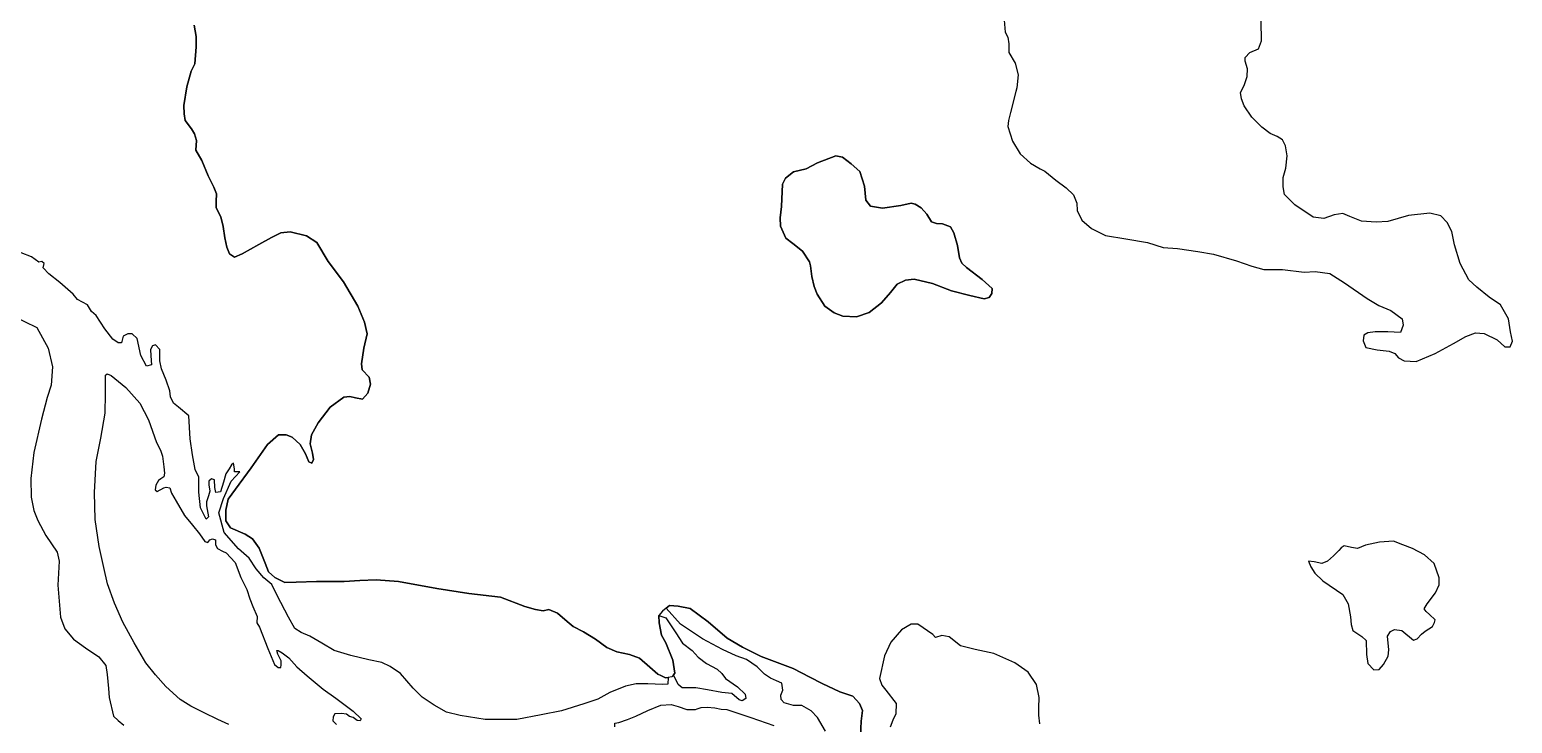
# Model space of a CAD drawing. Header units: inches. Extents: x 288635 to 1232953, y 676945 to 1655780.
# Drawn here: x 443228 to 475360, y 753909 to 768955 of the extents above; entities that cross this region are included whole.
import ezdxf

# ---------------------------------------------------------------- set-up
doc = ezdxf.new("R2010")
doc.units = ezdxf.units.IN
doc.header["$MEASUREMENT"] = 0

msp = doc.modelspace()

# ---------------------------------------------------------------- linework, layer by layer
at = {"color": 1}
for points in [[(464339.2873, 769245.6972), (464371.0374, 768901.7382), (464423.9541, 768790.613), (464445.1208, 768647.7377), (464450.4125, 768457.2373), (464587.9961, 768224.4035), (464651.4962, 767975.6947), (464625.0379, 767689.9441), (464603.0132, 767609.5062), (464484.2792, 767160.4236), (464437.7125, 766986.8566), (464429.2458, 766855.623), (464530.846, 766538.1224), (464695.9463, 766258.7218), (464916.0801, 766059.7547), (465127.7472, 765936.9878), (465225.1141, 765886.1877), (465466.4145, 765687.2207), (465690.7817, 765526.3537), (465847.4153, 765369.72), (465919.3821, 765191.9197), (465932.0821, 765031.0527), (466029.449, 764823.6189), (466236.8827, 764641.5852), (466545.9167, 764489.1849), (466981.9509, 764417.2181), (467451.8518, 764336.7846), (467790.5192, 764230.9511), (468103.7865, 764205.551), (468544.054, 764142.0509), (468882.7214, 764082.7841), (469382.2557, 763938.8505), (469712.4564, 763824.5503), (469970.6902, 763752.5835), (470377.091, 763752.5835), (470851.2253, 763697.55), (471088.2925, 763706.0167), (471405.7931, 763667.9166), (471723.2937, 763464.7162), (472214.3614, 763121.8155), (472468.3619, 762973.6486), (472726.5957, 762863.5817), (472972.1296, 762681.548), (472993.2963, 762541.8477), (472934.0295, 762385.2141), (472663.0956, 762397.9141), (472387.9284, 762397.9141), (472231.2947, 762380.9807), (472142.3946, 762330.1806), (472129.6945, 762203.1804), (472184.728, 762059.2467), (472430.2618, 762012.68), (472692.729, 761983.0466), (472811.2626, 761932.2465), (472895.9294, 761834.8796), (473018.6963, 761771.3795), (473276.9302, 761758.6795), (473687.5643, 761928.0132), (474081.2651, 762143.9136), (474352.199, 762300.5472), (474559.6327, 762380.9807), (474750.1331, 762364.0474), (475029.5337, 762224.3471), (475194.634, 762076.1801), (475308.9342, 762076.1801), (475359.7343, 762194.7137), (475321.6343, 762397.9141), (475275.0675, 762681.548), (475105.7338, 762986.3486), (474860.2, 763155.6823), (474589.2661, 763371.5827), (474419.9324, 763528.2164), (474229.4321, 763879.5837), (474106.6652, 764290.2179), (474047.3984, 764578.0851), (473950.0315, 764768.5855), (473810.3312, 764916.7525), (473573.2641, 764971.7859), (473111.8298, 764925.2191), (472663.0956, 764793.9856), (472409.0951, 764777.0522), (472087.3611, 764802.4522), (471837.594, 764904.0524), (471689.427, 764963.3192), (471498.9266, 764937.9192), (471274.5595, 764861.719), (471045.959, 764887.1191), (470648.0249, 765158.0529), (470419.4244, 765378.1867), (470389.7911, 765547.5204), (470389.7911, 765750.7208), (470449.0578, 765949.6879), (470478.6912, 766220.6217), (470440.5912, 766432.2888), (470377.091, 766563.5224), (470262.7908, 766639.7226), (470110.3905, 766703.2227), (469928.3568, 766838.6896), (469716.6897, 767054.5901), (469551.5894, 767298.36), (469492.3226, 767452.5242), (469466.9225, 767587.9911), (469551.5894, 767740.3914), (469615.0895, 767939.3585), (469619.3228, 768104.4588), (469572.7561, 768273.7925), (469568.5227, 768349.9927), (469670.1229, 768460.0595), (469860.6233, 768536.2597), (469924.1235, 768709.8267), (469915.6568, 769141.6276)], [(446792.0664, 769051.2971), (446836.2624, 768807.9646), (446836.2624, 768584.4441), (446810.8624, 768213.6034), (446729.5822, 768051.0431), (446633.062, 767715.7624), (446572.1019, 767309.3616), (446577.1819, 767126.4812), (446597.502, 766984.2409), (446734.6622, 766801.3606), (446800.7024, 766694.6804), (446841.3425, 766552.4401), (446826.1024, 766339.0797), (446963.2627, 766115.5592), (447100.423, 765780.2785), (447217.2632, 765536.438), (447278.2233, 765394.1978), (447273.1433, 765226.5574), (447268.0633, 765089.3972), (447374.7435, 764891.2768), (447425.5436, 764682.9963), (447456.0237, 764439.1559), (447501.7438, 764235.9554), (447557.6239, 764088.6352), (447664.3041, 764022.595), (447831.9444, 764088.6352), (448197.7052, 764291.8356), (448466.9457, 764444.2359), (448675.2261, 764545.8361), (448873.3465, 764571.2361), (449228.9472, 764484.8759), (449452.4677, 764337.5556), (449696.3082, 763926.0748), (450026.7749, 763481.8255), (450341.7355, 762953.5045), (450483.9758, 762613.1438), (450539.8559, 762359.1433), (450473.8158, 762044.1826), (450417.9357, 761703.822), (450433.1757, 761576.8217), (450585.576, 761419.3414), (450616.0561, 761266.9411), (450560.176, 761068.8207), (450438.2557, 760941.8204), (450290.9354, 760967.2205), (450169.0152, 760997.7006), (450036.9349, 760982.4605), (449742.2943, 760769.1001), (449478.1338, 760428.7394), (449335.8935, 760169.6589), (449310.4935, 759971.5385), (449356.2135, 759768.3381), (449376.5336, 759631.1778), (449346.0535, 759549.8977), (449280.0134, 759580.3777), (449203.8132, 759753.0981), (449092.053, 759956.2985), (448914.2527, 760118.8588), (448787.2524, 760169.6589), (448624.6921, 760169.6589), (448385.9316, 759956.2985), (448025.2509, 759453.3775), (447689.9702, 758991.0965), (447527.4099, 758772.6561), (447476.6098, 758533.8956), (447476.6098, 758300.2152), (447578.21, 758152.8949), (447898.2506, 758010.6546), (448060.811, 757914.1344), (448203.0512, 757705.854), (448335.1315, 757380.7333), (448406.2516, 757197.853), (448543.4119, 757075.9327), (448756.7723, 756964.1725), (449000.4042, 756971.3912), (449442.5737, 756984.4925), (450042.0149, 756984.4925), (450382.3756, 757009.8926), (450737.9763, 757025.1326), (451220.5773, 756984.4925), (452053.4873, 756834.9882), (452744.3687, 756728.308), (453430.17, 756647.0278), (453958.4911, 756443.8274), (454192.1716, 756377.7873), (454354.7319, 756352.3873), (454481.7321, 756377.7873), (454669.6925, 756296.5071), (454877.9729, 756118.7068), (455010.0532, 756006.9466), (455233.5736, 755895.1863), (455487.5741, 755732.626), (455736.4946, 755554.8257), (455949.8551, 755458.3055), (456224.1756, 755402.4254), (456447.6961, 755321.1452), (456666.1365, 755128.1048), (456843.9369, 754975.7045), (456910.2302, 754944.6295), (457006.4972, 754899.5043), (457067.5364, 754906.2865), (457059.8777, 754761.8548), (456943.0374, 754751.6947), (456622.9968, 754766.9348), (456374.0763, 754766.9348), (456140.3958, 754716.1347), (455800.0352, 754578.9744), (455540.9546, 754436.7341), (455236.154, 754330.0539), (454753.5531, 754177.6536), (454311.5922, 754091.2934), (453783.2711, 753994.7732), (453102.5498, 753994.7732), (452558.9887, 754076.0534), (452259.2681, 754152.2536), (451995.1075, 754304.6539), (451730.947, 754477.3742), (451537.9066, 754675.4946), (451263.5861, 754990.4552), (451040.0656, 755142.8555), (450857.1853, 755229.2157), (450577.7847, 755290.1758), (450191.7039, 755381.616), (449825.9432, 755488.2962), (449561.7827, 755650.8565), (449297.6222, 755803.2569), (449114.7418, 755879.457), (448972.5015, 755965.8172), (448840.4212, 756209.6577), (448589.4365, 756684.8338), (448477.6763, 756923.5943), (448304.9559, 757065.8346), (448137.3156, 757263.955), (447984.9153, 757492.5554), (447751.2348, 757690.6758), (447441.3542, 758046.2765), (447329.594, 758472.9974), (447426.1142, 758787.958), (447593.7545, 759158.7988), (447786.7949, 759361.9992), (447669.9547, 759367.0792), (447664.8746, 759428.0393), (447644.5546, 759549.9596), (447603.9145, 759514.3995), (447553.1144, 759428.0393), (447481.9943, 759321.3591), (447426.1142, 759138.4787), (447365.154, 758930.1983), (447263.5538, 758914.9583), (447238.1538, 759021.6385), (447233.0738, 759189.2788), (447172.1137, 759209.5989), (447111.1535, 759158.7988), (447111.1535, 759082.5986), (447131.4736, 758945.4383), (447106.0735, 758843.8381), (447060.3534, 758716.8379), (447060.3534, 758625.3977), (447106.0735, 758386.6372), (447055.2734, 758335.8371), (446928.2732, 758584.7576), (446897.7931, 758920.0383), (446892.7131, 759250.239), (446816.5129, 759417.8793), (446755.5528, 759732.8399), (446704.7527, 760083.3606), (446679.3527, 760581.2016), (446455.8322, 760769.162), (446349.152, 760855.5222), (446283.1119, 760987.6024), (446262.7918, 761119.6827), (446186.5917, 761353.3632), (446084.9915, 761597.2036), (446049.4314, 761769.924), (446049.4314, 762013.7645), (445957.9912, 762120.4447), (445891.9511, 762100.1247), (445846.231, 762018.8445), (445851.311, 761881.6842), (445866.551, 761683.5638), (445759.8708, 761653.0838), (445637.9506, 761886.7642), (445556.6704, 762252.525), (445449.9902, 762354.1252), (445358.55, 762354.1252), (445251.8698, 762303.3251), (445221.3898, 762161.0848), (445145.1896, 762161.0848), (445028.3494, 762242.3649), (444860.709, 762465.8854), (444672.7487, 762755.446), (444566.0684, 762841.8061), (444484.7883, 762984.0464), (444266.3478, 763100.8867), (444174.9077, 763217.7269), (443885.3471, 763471.7274), (443646.5866, 763659.6878), (443519.5864, 763786.688), (443539.9064, 763883.2082), (443494.1863, 763923.8483), (443428.1462, 763913.6883), (443270.6659, 764025.4485), (443047.1454, 764111.8087)], [(461233.0656, 753639.6618), (461248.3057, 753959.7025), (461273.7057, 754188.3029), (461212.7456, 754340.7032), (461065.4253, 754498.1835), (460786.0247, 754594.7037), (460405.024, 754772.5041), (460132.5222, 754913.1502), (459775.1027, 755097.6247), (459084.2213, 755356.7053), (458677.8205, 755559.9057), (458347.6199, 755758.0261), (457931.059, 756108.5468), (457544.9783, 756398.1073), (457285.8977, 756453.9875), (457097.9374, 756464.1475), (457023.6744, 756404.7371), (456945.5371, 756342.2272), (456864.2569, 756250.787), (456869.3369, 756088.2267), (456920.137, 755818.9862), (457011.5772, 755656.4259), (457163.9775, 755280.5051), (457209.6976, 754996.0245), (457181.97, 754961.8982), (457143.6575, 754914.7444), (457067.5364, 754906.2865), (457006.4972, 754899.5043), (456910.2302, 754944.6295), (456843.9369, 754975.7045), (456666.1365, 755128.1048), (456447.6961, 755321.1452), (456224.1756, 755402.4254), (455949.8551, 755458.3055), (455736.4946, 755554.8257), (455487.5741, 755732.626), (455233.5736, 755895.1863), (455010.0532, 756006.9466), (454877.9729, 756118.7068), (454669.6925, 756296.5071), (454481.7321, 756377.7873), (454354.7319, 756352.3873), (454192.1716, 756377.7873), (453958.4911, 756443.8274), (453430.17, 756647.0278), (452744.3687, 756728.308), (452053.4873, 756834.9882), (451220.5773, 756984.4925), (450737.9763, 757025.1326), (450382.3756, 757009.8926), (450042.0149, 756984.4925), (449442.5737, 756984.4925), (449000.4042, 756971.3912), (448756.7723, 756964.1725), (448543.4119, 757075.9327), (448406.2516, 757197.853), (448335.1315, 757380.7333), (448203.0512, 757705.854), (448060.811, 757914.1344), (447898.2506, 758010.6546), (447578.21, 758152.8949), (447476.6098, 758300.2152), (447476.6098, 758533.8956), (447527.4099, 758772.6561), (447689.9702, 758991.0965), (448025.2509, 759453.3775), (448385.9316, 759956.2985), (448624.6921, 760169.6589), (448787.2524, 760169.6589), (448914.2527, 760118.8588), (449092.053, 759956.2985), (449203.8132, 759753.0981), (449280.0134, 759580.3777), (449346.0535, 759549.8977), (449376.5336, 759631.1778), (449356.2135, 759768.3381), (449310.4935, 759971.5385), (449335.8935, 760169.6589), (449478.1338, 760428.7394), (449742.2943, 760769.1001), (450036.9349, 760982.4605), (450169.0152, 760997.7006), (450290.9354, 760967.2205), (450438.2557, 760941.8204), (450560.176, 761068.8207), (450616.0561, 761266.9411), (450585.576, 761419.3414), (450433.1757, 761576.8217), (450417.9357, 761703.822), (450473.8158, 762044.1826), (450539.8559, 762359.1433), (450483.9758, 762613.1438), (450341.7355, 762953.5045), (450026.7749, 763481.8255), (449696.3082, 763926.0748), (449452.4677, 764337.5556), (449228.9472, 764484.8759), (448873.3465, 764571.2361), (448675.2261, 764545.8361), (448466.9457, 764444.2359), (448197.7052, 764291.8356), (447831.9444, 764088.6352), (447664.3041, 764022.595), (447557.6239, 764088.6352), (447501.7438, 764235.9554), (447456.0237, 764439.1559), (447425.5436, 764682.9963), (447374.7435, 764891.2768), (447268.0633, 765089.3972), (447273.1433, 765226.5574), (447278.2233, 765394.1978), (447217.2632, 765536.438), (447100.423, 765780.2785), (446963.2627, 766115.5592), (446826.1024, 766339.0797), (446841.3425, 766552.4401), (446800.7024, 766694.6804), (446734.6622, 766801.3606), (446597.502, 766984.2409), (446577.1819, 767126.4812), (446572.1019, 767309.3616), (446633.062, 767715.7624), (446729.5822, 768051.0431), (446810.8624, 768213.6034), (446836.2624, 768584.4441), (446836.2624, 768807.9646), (446792.0664, 769051.2971)], [(442846.8348, 762757.127), (443386.5859, 762496.7765), (443627.8863, 762045.9256), (443723.1365, 761639.5247), (443691.3865, 761245.824), (443608.8363, 760972.7734), (443488.1861, 760502.8725), (443316.7357, 759785.321), (443253.2356, 759220.1699), (443259.5856, 758813.7691), (443316.7357, 758528.0185), (443405.6359, 758305.7681), (443577.0862, 757981.9174), (443824.7367, 757619.9667), (443869.1868, 757423.1163), (443837.4368, 756908.7653), (443894.5869, 756210.2639), (443989.8371, 755962.6134), (444180.3375, 755734.0129), (444440.688, 755549.8626), (444726.4385, 755353.0122), (444878.8389, 755162.5118), (444910.5889, 754965.6614), (444935.989, 754667.2108), (444955.039, 754470.3604), (445043.9392, 754063.9596), (445145.5394, 753968.7094), (445272.5396, 753867.1092)], [(447544.0803, 753881.7063), (447309.1298, 753996.0065), (447013.8542, 754138.8818), (446721.7536, 754278.5821), (446489.9781, 754424.6324), (446178.8275, 754710.383), (445952.1321, 754959.9385), (445748.9317, 755219.019), (445494.9312, 755655.8999), (445246.0107, 756102.9408), (445068.2103, 756514.4216), (444915.81, 756936.0624), (444834.5298, 757291.6631), (444732.9296, 757743.784), (444646.5695, 758333.0652), (444631.3294, 758917.2664), (444666.8895, 759587.8277), (444768.4897, 760090.7487), (444865.0099, 760639.3898), (444875.1699, 761055.9507), (444870.0899, 761457.2715), (444908.825, 761492.1965), (444991.3752, 761450.9215), (445315.2258, 761190.5709), (445616.8514, 760850.8453), (445807.3518, 760492.0695), (445978.8021, 759999.9436), (446061.3523, 759831.6682), (446105.8024, 759701.493), (446137.5524, 759476.0675), (446150.2525, 759336.3672), (446137.5524, 759253.8171), (446074.0523, 759209.367), (446023.2522, 759174.4419), (445966.1021, 759072.8417), (445950.2271, 758971.2415), (445950.2271, 758971.2415), (445991.5022, 758939.4914), (446134.3774, 759018.8666), (446188.3525, 759034.7416), (446264.5527, 759018.8666), (446305.8278, 758898.2164), (446404.253, 758729.941), (446582.0533, 758415.6154), (446756.6787, 758209.24), (446905.904, 758021.9146), (447023.3792, 757850.4643), (447086.8793, 757828.2392), (447134.5044, 757891.7393), (447191.6546, 757910.7894), (447255.1547, 757888.5643), (447255.1547, 757777.4391), (447296.4298, 757704.414), (447404.38, 757640.9138), (447486.9301, 757605.9888), (447683.7805, 757396.4384), (447804.4308, 757069.4127), (447938.416, 756809.0622), (447999.1645, 756609.2484), (448062.6646, 756439.9148), (448155.7981, 756224.0143), (448151.5648, 756092.7807), (448206.5982, 755995.4139), (448392.8653, 755533.9796), (448532.5656, 755182.6123), (448617.2324, 755119.1121), (448672.2658, 755119.1121), (448680.7325, 755178.3789), (448676.4992, 755267.2791), (448604.5324, 755411.2127), (448587.599, 755487.4129), (448617.2324, 755491.6462), (448701.8992, 755436.6128), (448845.8329, 755326.5459), (449015.1665, 755136.0455), (449243.767, 754941.3118), (449586.6677, 754653.4445), (449866.0682, 754458.7108), (450242.8357, 754175.0769), (450412.1693, 754005.7432), (450391.0026, 753963.4098), (450323.2691, 753971.8765), (450238.6023, 754039.61), (450162.4022, 754056.5433), (450094.6687, 754111.5768), (449984.6018, 754120.0435), (449844.9015, 754115.8101), (449802.5681, 754048.0767), (449798.3348, 753963.4098), (449878.7683, 753882.9763)], [(460476.1069, 753736.3898), (460298.3065, 754036.1104), (460161.1463, 754178.3507), (459963.0259, 754295.1909), (459780.1455, 754295.1909), (459576.9451, 754351.071), (459510.905, 754427.2712), (459505.825, 754523.7914), (459551.545, 754630.4716), (459526.145, 754777.7919), (459414.3848, 754833.672), (459282.3045, 754889.5521), (459155.3043, 754975.9123), (458997.8239, 755133.3926), (458764.1435, 755295.9529), (458540.623, 755372.1531), (458240.9024, 755514.3934), (457809.1016, 755742.9938), (457331.5806, 756057.9545), (457023.6744, 756404.7371), (457097.9374, 756464.1475), (457285.8977, 756453.9875), (457544.9783, 756398.1073), (457931.059, 756108.5468), (458347.6199, 755758.0261), (458677.8205, 755559.9057), (459084.2213, 755356.7053), (459775.1027, 755097.6247), (460132.5222, 754913.1502), (460405.024, 754772.5041), (460786.0247, 754594.7037), (461065.4253, 754498.1835), (461212.7456, 754340.7032), (461212.7456, 754340.7032), (461273.7057, 754188.3029), (461248.3057, 753959.7025), (461233.0656, 753639.6618)], [(465122.6601, 753902.129), (465097.26, 754090.0894), (465097.26, 754247.5697), (465102.34, 754471.0902), (465046.4599, 754750.4907), (464870.3529, 755021.4246), (464580.7923, 755219.545), (464123.5914, 755422.7454), (463717.1906, 755514.1856), (463402.23, 755590.3857), (463158.3895, 755783.4261), (462995.8292, 755813.9062), (462858.6689, 755768.1861), (462802.7888, 755834.2262), (462472.5881, 756057.7467), (462330.3478, 756062.8267), (462122.0674, 755935.8264), (461888.3869, 755666.5859), (461751.2267, 755377.0253), (461644.5465, 754884.2643), (461695.3466, 754736.944), (461781.7067, 754630.2638), (462005.2272, 754340.7032), (462000.1472, 754112.1028), (461934.107, 753980.0225), (461878.2269, 753827.6222)], [(455908.124, 753834.7375), (455908.124, 753910.9377), (455999.5642, 753931.2577), (456187.5245, 753992.2178), (456365.3249, 754068.418), (456624.4054, 754185.2582), (456903.806, 754307.1784), (457132.4064, 754317.3385), (457279.8218, 754273.3339), (457472.1321, 754207.4832), (457472.1321, 754207.4832), (457658.3743, 754206.2544), (457694.3826, 754223.3583), (457783.2827, 754255.1083), (457910.283, 754261.4584), (458078.5583, 754248.7583), (458211.9655, 754217.9761), (458336.3688, 754210.6583), (458859.6099, 754037.9379), (459352.3709, 753865.2176)]]:
    msp.add_lwpolyline(points, dxfattribs=at)
for points in [[(461449.8015, 765125.7578), (461708.882, 765080.0377), (462105.1228, 765140.9978), (462333.7232, 765191.7979), (462420.0834, 765166.3979), (462547.0837, 765090.1977), (462669.0039, 764953.0375), (462775.6841, 764785.3971), (462877.2843, 764749.8371), (463009.3646, 764744.757), (463182.0849, 764678.7169), (463258.2851, 764546.6367), (463334.4852, 764272.3161), (463380.2053, 764008.1556), (463431.0054, 763891.3153), (463527.5256, 763794.7951), (463872.9663, 763535.7146), (464086.3267, 763337.5942), (464076.1667, 763230.914), (464025.3666, 763144.5538), (463913.6064, 763114.0738), (463603.7258, 763185.1939), (463202.405, 763291.8741), (462796.0042, 763449.3545), (462399.7634, 763545.8746), (462206.723, 763520.4746), (462028.9226, 763434.1144), (461881.6023, 763256.3141), (461688.562, 763032.7936), (461424.4014, 762819.4332), (461150.0809, 762727.993), (460850.3603, 762743.233), (460662.3999, 762809.2732), (460459.1995, 762956.5935), (460291.5592, 763220.754), (460230.599, 763383.3143), (460179.7989, 763601.7548), (460149.3189, 763830.3552), (460128.9988, 763921.7954), (459976.5985, 764150.3959), (459768.3181, 764312.9562), (459615.9178, 764429.7964), (459499.0776, 764688.8769), (459493.9976, 764871.7573), (459519.3976, 765120.6778), (459544.7977, 765603.2788), (459605.7578, 765730.279), (459778.4781, 765867.4393), (460057.8787, 765933.4794), (460301.7192, 766065.5597), (460697.96, 766217.96), (460840.2003, 766187.4799), (461028.1606, 766045.2396), (461221.201, 765877.5993), (461317.7212, 765557.5587), (461348.2013, 765252.7581), (461449.8015, 765125.7578)], [(461688.562, 763032.7936), (461881.6023, 763256.3141), (462028.9226, 763434.1144), (462206.723, 763520.4746), (462399.7634, 763545.8746), (462796.0042, 763449.3545), (463202.405, 763291.8741), (463603.7258, 763185.1939), (463913.6064, 763114.0738), (464025.3666, 763144.5538), (464076.1667, 763230.914), (464086.3267, 763337.5942), (463872.9663, 763535.7146), (463527.5256, 763794.7951), (463431.0054, 763891.3153), (463380.2053, 764008.1556), (463334.4852, 764272.3161), (463258.2851, 764546.6367), (463182.0849, 764678.7169), (463009.3646, 764744.757), (462877.2843, 764749.8371), (462775.6841, 764785.3971), (462669.0039, 764953.0375), (462547.0837, 765090.1977), (462420.0834, 765166.3979), (462333.7232, 765191.7979), (462105.1228, 765140.9978), (461708.882, 765080.0377), (461449.8015, 765125.7578), (461348.2013, 765252.7581), (461317.7212, 765557.5587), (461221.201, 765877.5993), (461028.1606, 766045.2396), (460840.2003, 766187.4799), (460697.96, 766217.96), (460301.7192, 766065.5597), (460057.8787, 765933.4794), (459778.4781, 765867.4393), (459605.7578, 765730.279), (459544.7977, 765603.2788), (459519.3976, 765120.6778), (459493.9976, 764871.7573), (459499.0776, 764688.8769), (459615.9178, 764429.7964), (459768.3181, 764312.9562), (459976.5985, 764150.3959), (460128.9988, 763921.7954), (460149.3189, 763830.3552), (460179.7989, 763601.7548), (460230.599, 763383.3143), (460291.5592, 763220.754), (460459.1995, 762956.5935), (460662.3999, 762809.2732), (460850.3603, 762743.233), (461150.0809, 762727.993), (461424.4014, 762819.4332), (461688.562, 763032.7936)], [(472178.1923, 757774.4169), (472005.472, 757698.2168), (471873.3917, 757723.6168), (471715.9114, 757759.1769), (471649.8712, 757718.5368), (471599.0711, 757657.5767), (471482.2309, 757540.7365), (471355.2307, 757423.8962), (471233.3104, 757378.1761), (471065.6701, 757413.7362), (470938.6698, 757428.9762), (470989.4699, 757307.056), (471080.9101, 757164.8157), (471253.6304, 756997.1754), (471685.4313, 756702.5348), (471802.2715, 756504.4144), (471853.0716, 756219.9338), (471863.2317, 756052.2935), (471903.8717, 755920.2132), (472096.9121, 755793.213), (472193.4323, 755706.8528), (472198.5123, 755402.0522), (472228.9924, 755209.0118), (472355.9927, 755071.8515), (472472.8329, 755076.9315), (472569.3531, 755183.6117), (472670.9533, 755366.4921), (472686.1933, 755503.6524), (472650.6332, 755803.373), (472716.6734, 755899.8932), (472803.0335, 755945.6133), (472965.5939, 755920.2132), (473219.5944, 755711.9328), (473295.7945, 755742.4129), (473392.3147, 755844.0131), (473473.5949, 755910.0532), (473625.9952, 756006.5734), (473671.7153, 756092.9336), (473686.9553, 756153.8937), (473565.0351, 756270.7339), (473493.9149, 756331.694), (473448.1948, 756392.6542), (473514.235, 756504.4144), (473692.0353, 756738.0949), (473773.3155, 756910.8152), (473773.3155, 757063.2155), (473666.6353, 757373.0961), (473458.3549, 757561.0565), (473194.1943, 757703.2968), (472985.9139, 757779.4969), (472782.7135, 757860.7771), (472477.9129, 757835.377), (472178.1923, 757774.4169)], [(458571.1031, 754701.5917), (458733.6634, 754544.1114), (458748.9034, 754447.5912), (458672.7033, 754396.7911), (458606.6632, 754417.1112), (458444.1028, 754554.2714), (458225.6624, 754579.6715), (457915.7818, 754635.5516), (457666.8613, 754681.2717), (457504.301, 754681.2717), (457438.2608, 754676.1917), (457367.1407, 754676.1917), (457285.8605, 754752.3918), (457181.97, 754961.8982), (457209.6976, 754996.0245), (457163.9775, 755280.5051), (457011.5772, 755656.4259), (456920.137, 755818.9862), (456869.3369, 756088.2267), (456864.2569, 756250.787), (457011.54, 756195.1147), (457229.9804, 755869.9941), (457377.3007, 755646.4736), (457585.5811, 755488.9933), (457712.5814, 755341.673), (457895.4617, 755209.5928), (458129.1422, 755082.5925), (458225.6624, 754991.1523), (458306.9426, 754884.4721), (458571.1031, 754701.5917)]]:
    msp.add_lwpolyline(points, close=True, dxfattribs=at)

doc.saveas('drawing.dxf')
